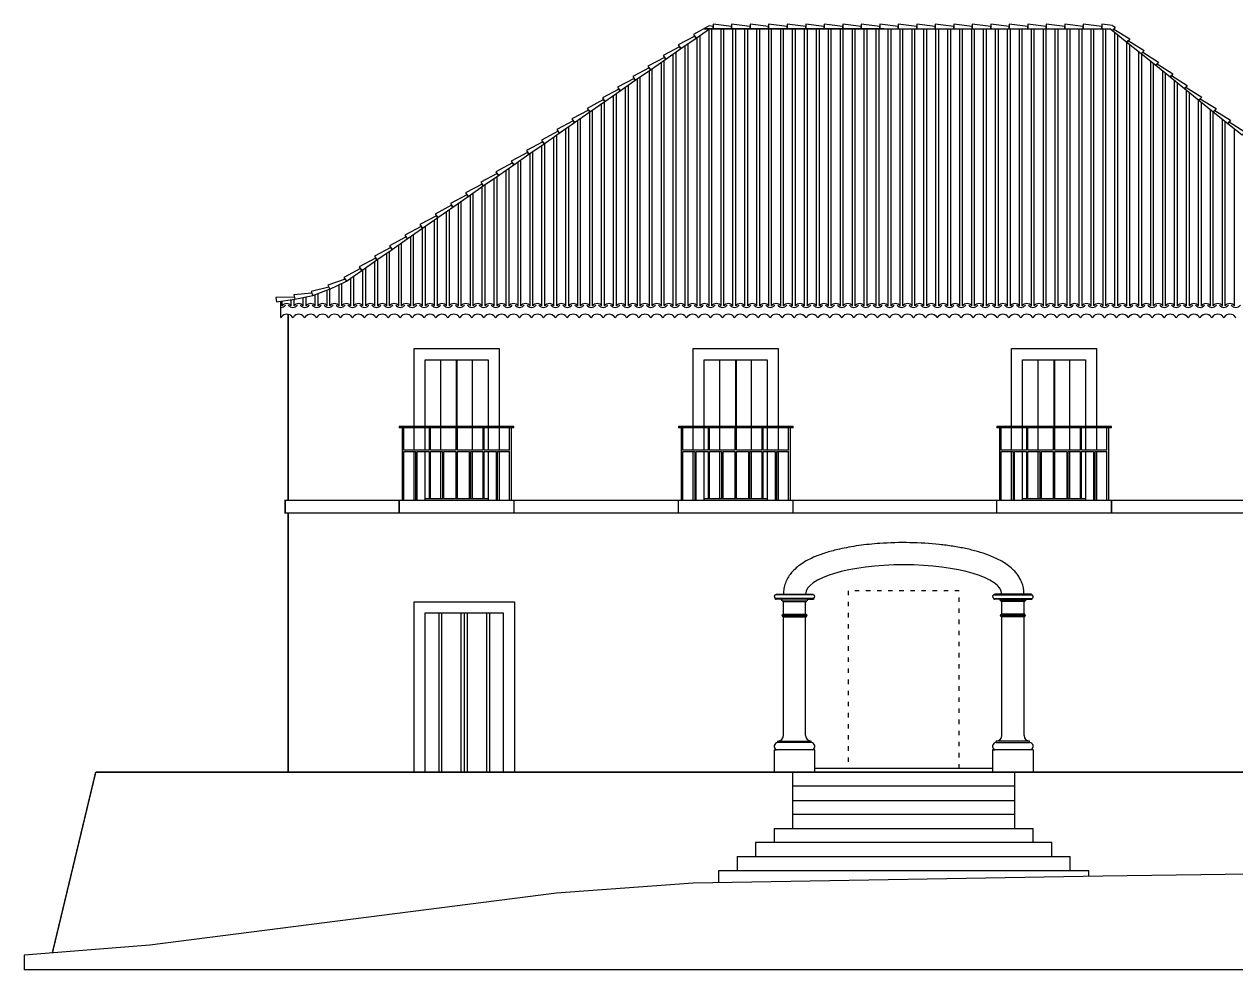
# Model space of a CAD drawing. Extents: x 18300 to 45581, y 436 to 7791.
# Drawn here: x 37661 to 39298, y 5975 to 7252 of the extents above; entities that cross this region are included whole.
import ezdxf

# ---------------------------------------------------------------- set-up
doc = ezdxf.new("R2010")
doc.units = 0
doc.linetypes.add('ACAD_ISO03W100', pattern=[30, 12, -18])
doc.layers.add('PAREDE', color=7, linetype='CONTINUOUS')
doc.layers.add('PAREDE_FINA', color=7, linetype='CONTINUOUS')

msp = doc.modelspace()

# ---------------------------------------------------------------- linework, layer by layer
at = {"layer": 'PAREDE', "const_width": 2}
for points in [[(38017.98, 6860.25), (38017.98, 6608.5)], [(38167.98, 6591.5), (38167.98, 6608.5)], [(38322.98, 6608.5), (38322.98, 6591.5)], [(38544.98, 6591.5), (38544.98, 6608.5)], [(38699.98, 6608.5), (38699.98, 6591.5)], [(38974.98, 6591.5), (38974.98, 6608.5)], [(39129.98, 6608.5), (39129.98, 6591.5)], [(38017.98, 6591.5), (38017.98, 6241.5), (38097.98, 6241.5)], [(37699.36, 5997.27), (37757.98, 6241.5)], [(37757.98, 6241.5), (38017.98, 6241.5)], [(38097.98, 6241.5), (39731.98, 6241.5), (39763.52, 6110.09)]]:
    msp.add_lwpolyline(points, dxfattribs=at)
msp.add_lwpolyline([(39615.98, 6608.5), (38013.98, 6608.5), (38013.98, 6591.5), (39615.98, 6591.5)], close=True, dxfattribs=at)
at = {"layer": 'PAREDE_FINA'}
for points in [[(38591.98, 7251.5), (38591.98, 7245.5), (38616.98, 7245.5), (38616.98, 7248.5), (38591.98, 7251.5)], [(38616.98, 7251.5), (38616.98, 7245.5), (38641.98, 7245.5), (38641.98, 7248.5), (38616.98, 7251.5)], [(38641.98, 7251.5), (38641.98, 7245.5), (38666.98, 7245.5), (38666.98, 7248.5), (38641.98, 7251.5)], [(38666.98, 7251.5), (38666.98, 7245.5), (38691.98, 7245.5), (38691.98, 7248.5), (38666.98, 7251.5)], [(38691.98, 7251.5), (38691.98, 7245.5), (38716.98, 7245.5), (38716.98, 7248.5), (38691.98, 7251.5)], [(38716.98, 7251.5), (38716.98, 7245.5), (38741.98, 7245.5), (38741.98, 7248.5), (38716.98, 7251.5)], [(38741.98, 7251.5), (38741.98, 7245.5), (38766.98, 7245.5), (38766.98, 7248.5), (38741.98, 7251.5)], [(38766.98, 7251.5), (38766.98, 7245.5), (38791.98, 7245.5), (38791.98, 7248.5), (38766.98, 7251.5)], [(38791.98, 7251.5), (38791.98, 7245.5), (38816.98, 7245.5), (38816.98, 7248.5), (38791.98, 7251.5)], [(38816.98, 7251.5), (38816.98, 7245.5), (38841.98, 7245.5), (38841.98, 7248.5), (38816.98, 7251.5)], [(38841.98, 7251.5), (38841.98, 7245.5), (38866.98, 7245.5), (38866.98, 7248.5), (38841.98, 7251.5)], [(38866.98, 7251.5), (38866.98, 7245.5), (38891.98, 7245.5), (38891.98, 7248.5), (38866.98, 7251.5)], [(38891.98, 7251.5), (38891.98, 7245.5), (38916.98, 7245.5), (38916.98, 7248.5), (38891.98, 7251.5)], [(38916.98, 7251.5), (38916.98, 7245.5), (38941.98, 7245.5), (38941.98, 7248.5), (38916.98, 7251.5)], [(38941.98, 7251.5), (38941.98, 7245.5), (38966.98, 7245.5), (38966.98, 7248.5), (38941.98, 7251.5)], [(38966.98, 7251.5), (38966.98, 7245.5), (38991.98, 7245.5), (38991.98, 7248.5), (38966.98, 7251.5)], [(38991.98, 7251.5), (38991.98, 7245.5), (39016.98, 7245.5), (39016.98, 7248.5), (38991.98, 7251.5)], [(39016.98, 7251.5), (39016.98, 7245.5), (39041.98, 7245.5), (39041.98, 7248.5), (39016.98, 7251.5)], [(39041.98, 7251.5), (39041.98, 7245.5), (39066.98, 7245.5), (39066.98, 7248.5), (39041.98, 7251.5)], [(39066.98, 7251.5), (39066.98, 7245.5), (39091.98, 7245.5), (39091.98, 7248.5), (39066.98, 7251.5)], [(39091.98, 7251.5), (39091.98, 7245.5), (39116.98, 7245.5), (39116.98, 7248.5), (39091.98, 7251.5)], [(39116.98, 7251.5), (39116.98, 7245.5), (39127.97, 7245.5)], [(39131.38, 7249.78), (39116.98, 7251.5)], [(39131.38, 7249.78), (39135.17, 7247.4), (39131.41, 7242.73), (39127.97, 7245.5)], [(38586.81, 7249.13), (38565.5, 7237.81), (38568.93, 7232.89), (38587.08, 7245.5)], [(38570.41, 6871.15), (38570.41, 7233.92)], [(38574.26, 6871.15), (38574.26, 7236.59)], [(38579.99, 7245.5), (38591.98, 7245.5), (38591.98, 7248.5), (38586.81, 7249.13)], [(38822.48, 7245.5), (38579.99, 7245.5)], [(38586.53, 6871.15), (38586.53, 7245.5)], [(38590.38, 6871.15), (38590.38, 7245.5)], [(38602.66, 6871.15), (38602.66, 7245.5)], [(38606.51, 6871.15), (38606.51, 7245.5)], [(38618.78, 6871.15), (38618.78, 7245.5)], [(38622.63, 6871.15), (38622.63, 7245.5)], [(38634.91, 6871.15), (38634.91, 7245.5)], [(38638.76, 6871.15), (38638.76, 7245.5)], [(38651.03, 6871.15), (38651.03, 7245.5)], [(38654.88, 6871.15), (38654.88, 7245.5)], [(38667.16, 6871.15), (38667.16, 7245.5)], [(38671.01, 6871.15), (38671.01, 7245.5)], [(38683.28, 6871.15), (38683.28, 7245.5)], [(38687.13, 6871.15), (38687.13, 7245.5)], [(38699.41, 6871.15), (38699.41, 7245.5)], [(38703.26, 6871.15), (38703.26, 7245.5)], [(38715.53, 6871.15), (38715.53, 7245.5)], [(38719.38, 6871.15), (38719.38, 7245.5)], [(38731.65, 6871.15), (38731.65, 7245.5)], [(38735.51, 6871.15), (38735.51, 7245.5)], [(38747.78, 6871.15), (38747.78, 7245.5)], [(38751.63, 6871.15), (38751.63, 7245.5)], [(38763.9, 6871.15), (38763.9, 7245.5)], [(38767.75, 6871.15), (38767.75, 7245.5)], [(38780.03, 6871.15), (38780.03, 7245.5)], [(38783.88, 6871.15), (38783.88, 7245.5)], [(38796.15, 6871.15), (38796.15, 7245.5)], [(38800, 6871.15), (38800, 7245.5)], [(38812.28, 6871.15), (38812.28, 7245.5)], [(38816.13, 6871.15), (38816.13, 7245.5)], [(38822.48, 7245.5), (39127.97, 7245.5)], [(38828.4, 6871.15), (38828.4, 7245.5)], [(38832.25, 6871.15), (38832.25, 7245.5)], [(38844.53, 6871.15), (38844.53, 7245.5)], [(38848.38, 6871.15), (38848.38, 7245.5)], [(38860.65, 6871.15), (38860.65, 7245.5)], [(38864.5, 6871.15), (38864.5, 7245.5)], [(38876.78, 6871.15), (38876.78, 7245.5)], [(38880.63, 6871.15), (38880.63, 7245.5)], [(38892.9, 6871.15), (38892.9, 7245.5)], [(38896.75, 6871.15), (38896.75, 7245.5)], [(38909.02, 6871.15), (38909.02, 7245.5)], [(38912.87, 6871.15), (38912.87, 7245.5)], [(38925.15, 6871.15), (38925.15, 7245.5)], [(38929, 6871.15), (38929, 7245.5)], [(38941.27, 6871.15), (38941.27, 7245.5)], [(38945.12, 6871.15), (38945.12, 7245.5)], [(38957.4, 6871.15), (38957.4, 7245.5)], [(38961.25, 6871.15), (38961.25, 7245.5)], [(38973.52, 6871.15), (38973.52, 7245.5)], [(38977.37, 6871.15), (38977.37, 7245.5)], [(38989.65, 6871.15), (38989.65, 7245.5)], [(38993.5, 6871.15), (38993.5, 7245.5)], [(39005.77, 6871.15), (39005.77, 7245.5)], [(39009.62, 6871.15), (39009.62, 7245.5)], [(39021.9, 6871.15), (39021.9, 7245.5)], [(39025.75, 6871.15), (39025.75, 7245.5)], [(39038.02, 6871.15), (39038.02, 7245.5)], [(39041.87, 6871.15), (39041.87, 7245.5)], [(39054.14, 6871.15), (39054.14, 7245.5)], [(39058, 6871.15), (39058, 7245.5)], [(39070.27, 6871.15), (39070.27, 7245.5)], [(39074.12, 6871.15), (39074.12, 7245.5)], [(39086.39, 6871.15), (39086.39, 7245.5)], [(39090.24, 6871.15), (39090.24, 7245.5)], [(39102.52, 6871.15), (39102.52, 7245.5)], [(39106.37, 6871.15), (39106.37, 7245.5)], [(39118.64, 6871.15), (39118.64, 7245.5)], [(39122.49, 6871.15), (39122.49, 7245.5)], [(39134.77, 6871.15), (39134.77, 7240.02)], [(39138.62, 6871.15), (39138.62, 7236.92)], [(38554.28, 6871.15), (38554.28, 7222.71)], [(38558.14, 6871.15), (38558.14, 7225.39)], [(39150.89, 6871.15), (39150.89, 7227.07)], [(39154.74, 6871.15), (39154.74, 7223.91)], [(38525.89, 6871.15), (38525.89, 7202.97)], [(38538.16, 6871.15), (38538.16, 7211.5)], [(38542.01, 6871.15), (38542.01, 7214.18)], [(39167.02, 6871.15), (39167.02, 7214.02)], [(39170.87, 6871.15), (39170.87, 7210.91)], [(39183.14, 6871.15), (39183.14, 7201.01)], [(38505.91, 6871.15), (38505.91, 7189.09)], [(38509.76, 6871.15), (38509.76, 7191.76)], [(38522.04, 6871.15), (38522.04, 7200.29)], [(39186.99, 6871.15), (39186.99, 7197.91)], [(39199.27, 6871.15), (39199.27, 7188.01)], [(39203.12, 6871.15), (39203.12, 7184.9)], [(38477.51, 6871.15), (38477.51, 7169.35)], [(38489.79, 6871.15), (38489.79, 7177.88)], [(38493.64, 6871.15), (38493.64, 7180.56)], [(39215.39, 6871.15), (39215.39, 7175.01)], [(39219.24, 6871.15), (39219.24, 7171.9)], [(38457.54, 6871.15), (38457.54, 7155.47)], [(38461.39, 6871.15), (38461.39, 7158.14)], [(38473.66, 6871.15), (38473.66, 7166.67)], [(39231.51, 6871.15), (39231.51, 7162)], [(39235.37, 6871.15), (39235.37, 7158.9)], [(38429.14, 6871.15), (38429.14, 7135.73)], [(38441.41, 6871.15), (38441.41, 7144.26)], [(38445.26, 6871.15), (38445.26, 7146.94)], [(39247.64, 6871.15), (39247.64, 7149)], [(39251.49, 6871.15), (39251.49, 7145.89)], [(39263.76, 6871.15), (39263.76, 7136)], [(38409.16, 6871.15), (38409.16, 7121.85)], [(38413.01, 6871.15), (38413.01, 7124.52)], [(38425.29, 6871.15), (38425.29, 7133.05)], [(39267.61, 6871.15), (39267.61, 7132.89)], [(39279.89, 6871.15), (39279.89, 7122.99)], [(39283.74, 6871.15), (39283.74, 7119.89)], [(38393.04, 6871.15), (38393.04, 7110.64)], [(38396.89, 6871.15), (38396.89, 7113.32)], [(39296.01, 6871.15), (39296.01, 7109.99)], [(38360.79, 6871.15), (38360.79, 7088.23)], [(38364.64, 6871.15), (38364.64, 7090.9)], [(38376.92, 6871.15), (38376.92, 7099.43)], [(38380.77, 6871.15), (38380.77, 7102.11)], [(38344.67, 6871.15), (38344.67, 7077.02)], [(38348.52, 6871.15), (38348.52, 7079.7)], [(38312.42, 6871.15), (38312.42, 7054.61)], [(38316.27, 6871.15), (38316.27, 7057.28)], [(38328.54, 6871.15), (38328.54, 7065.81)], [(38332.39, 6871.15), (38332.39, 7068.49)], [(38296.29, 6871.15), (38296.29, 7043.4)], [(38300.14, 6871.15), (38300.14, 7046.07)], [(38264.04, 6871.15), (38264.04, 7020.98)], [(38267.89, 6871.15), (38267.89, 7023.66)], [(38280.17, 6871.15), (38280.17, 7032.19)], [(38284.02, 6871.15), (38284.02, 7034.87)], [(38247.92, 6871.15), (38247.92, 7009.78)], [(38251.77, 6871.15), (38251.77, 7012.45)], [(38219.52, 6871.15), (38219.52, 6990.94)], [(38231.79, 6871.15), (38231.79, 6998.57)], [(38235.65, 6871.15), (38235.65, 7001.25)], [(38199.55, 6871.15), (38199.55, 6976.16)], [(38203.4, 6871.15), (38203.4, 6978.83)], [(38215.67, 6871.15), (38215.67, 6987.36)], [(38171.15, 6871.15), (38171.15, 6956.42)], [(38183.42, 6871.15), (38183.42, 6964.95)], [(38187.27, 6871.15), (38187.27, 6967.63)], [(38151.17, 6871.15), (38151.17, 6942.54)], [(38155.02, 6871.15), (38155.02, 6945.21)], [(38167.3, 6871.15), (38167.3, 6953.74)], [(38122.77, 6871.15), (38122.77, 6922.8)], [(38135.05, 6871.15), (38135.05, 6931.33)], [(38138.9, 6871.15), (38138.9, 6934.01)], [(38094.99, 6907.28), (38071.7, 6899.3), (38074.31, 6893.89), (38096.82, 6904.76)], [(38102.8, 6871.15), (38102.8, 6908.92)], [(38106.65, 6871.15), (38106.65, 6911.59)], [(38118.92, 6871.15), (38118.92, 6920.12)], [(38072.97, 6896.67), (38049.11, 6890.66), (38051.26, 6885.06), (38074.6, 6894.01), (38074.59, 6894.03)], [(38070.55, 6871.15), (38070.55, 6892.46)], [(38074.4, 6871.15), (38074.4, 6893.94)], [(38086.67, 6871.15), (38086.67, 6899.86)], [(38090.52, 6871.15), (38090.52, 6901.72)], [(38026.4, 6883.03), (38001.48, 6882.56), (38002.3, 6876.62), (38027.06, 6880.06)], [(38007.98, 6855.5), (38007.98, 6877.41)], [(38009.9, 6871.15), (38009.9, 6877.68)], [(38022.18, 6871.15), (38022.18, 6879.38)], [(38049.99, 6888.36), (38025.75, 6885.91), (38027.06, 6880.06), (38051.11, 6885.43)], [(38026.03, 6871.15), (38026.03, 6879.91)], [(38038.3, 6871.15), (38038.3, 6882.57)], [(38042.15, 6871.15), (38042.15, 6883.43)], [(38054.42, 6871.15), (38054.42, 6886.27)], [(38058.28, 6871.15), (38058.28, 6887.75)], [(38187.98, 6708.5), (38187.98, 6813.5), (38302.98, 6813.5), (38302.98, 6708.5)], [(38564.98, 6708.5), (38564.98, 6813.5), (38679.98, 6813.5), (38679.98, 6708.5)], [(38994.98, 6708.5), (38994.98, 6813.5), (39109.98, 6813.5), (39109.98, 6708.5)], [(38202.98, 6708.5), (38202.98, 6798.5), (38287.98, 6798.5), (38287.98, 6708.5)], [(38223.98, 6708.5), (38223.98, 6798.5)], [(38244.98, 6798.5), (38244.98, 6708.5)], [(38245.98, 6798.5), (38245.98, 6708.5)], [(38266.98, 6708.5), (38266.98, 6798.5)], [(38579.98, 6708.5), (38579.98, 6798.5), (38664.98, 6798.5), (38664.98, 6708.5)], [(38600.98, 6708.5), (38600.98, 6798.5)], [(38621.98, 6798.5), (38621.98, 6708.5)], [(38622.98, 6798.5), (38622.98, 6708.5)], [(38643.98, 6708.5), (38643.98, 6798.5)], [(39009.98, 6708.5), (39009.98, 6798.5), (39094.98, 6798.5), (39094.98, 6708.5)], [(39030.98, 6708.5), (39030.98, 6798.5)], [(39051.98, 6798.5), (39051.98, 6708.5)], [(39052.98, 6798.5), (39052.98, 6708.5)], [(39073.98, 6708.5), (39073.98, 6798.5)], [(38322.98, 6706.5), (38322.98, 6708.5), (38167.98, 6708.5), (38167.98, 6706.5)], [(38322.98, 6706.5), (38167.98, 6706.5)], [(38171.98, 6706.5), (38171.98, 6608.5)], [(38173.98, 6676.5), (38173.98, 6706.5)], [(38187.98, 6676.5), (38187.98, 6706.5)], [(38202.98, 6676.5), (38202.98, 6706.5)], [(38208.23, 6706.5), (38208.23, 6676.5)], [(38210.23, 6676.5), (38210.23, 6706.5)], [(38223.98, 6676.5), (38223.98, 6706.5)], [(38244.48, 6706.5), (38244.48, 6676.5)], [(38246.48, 6676.5), (38246.48, 6706.5)], [(38266.98, 6676.5), (38266.98, 6706.5)], [(38280.73, 6706.5), (38280.73, 6676.5)], [(38282.73, 6676.5), (38282.73, 6706.5)], [(38287.98, 6706.5), (38287.98, 6676.5)], [(38302.98, 6706.5), (38302.98, 6676.5)], [(38316.98, 6676.5), (38316.98, 6706.5)], [(38318.98, 6706.5), (38318.98, 6608.5)], [(38699.98, 6706.5), (38699.98, 6708.5), (38544.98, 6708.5), (38544.98, 6706.5)], [(38699.98, 6706.5), (38544.98, 6706.5)], [(38548.98, 6706.5), (38548.98, 6608.5)], [(38550.98, 6676.5), (38550.98, 6706.5)], [(38564.98, 6676.5), (38564.98, 6706.5)], [(38579.98, 6676.5), (38579.98, 6706.5)], [(38585.23, 6706.5), (38585.23, 6676.5)], [(38587.23, 6676.5), (38587.23, 6706.5)], [(38600.98, 6676.5), (38600.98, 6706.5)], [(38621.48, 6706.5), (38621.48, 6676.5)], [(38623.48, 6676.5), (38623.48, 6706.5)], [(38643.98, 6676.5), (38643.98, 6706.5)], [(38657.73, 6706.5), (38657.73, 6676.5)], [(38659.73, 6676.5), (38659.73, 6706.5)], [(38664.98, 6706.5), (38664.98, 6676.5)], [(38679.98, 6706.5), (38679.98, 6676.5)], [(38693.98, 6676.5), (38693.98, 6706.5)], [(38695.98, 6706.5), (38695.98, 6608.5)], [(39129.98, 6706.5), (39129.98, 6708.5), (38974.98, 6708.5), (38974.98, 6706.5)], [(39129.98, 6706.5), (38974.98, 6706.5)], [(38978.98, 6706.5), (38978.98, 6608.5)], [(38980.98, 6676.5), (38980.98, 6706.5)], [(38994.98, 6676.5), (38994.98, 6706.5)], [(39009.98, 6676.5), (39009.98, 6706.5)], [(39015.23, 6706.5), (39015.23, 6676.5)], [(39017.23, 6676.5), (39017.23, 6706.5)], [(39030.98, 6676.5), (39030.98, 6706.5)], [(39051.48, 6706.5), (39051.48, 6676.5)], [(39053.48, 6676.5), (39053.48, 6706.5)], [(39073.98, 6676.5), (39073.98, 6706.5)], [(39087.73, 6706.5), (39087.73, 6676.5)], [(39089.73, 6676.5), (39089.73, 6706.5)], [(39094.98, 6706.5), (39094.98, 6676.5)], [(39109.98, 6706.5), (39109.98, 6676.5)], [(39123.98, 6676.5), (39123.98, 6706.5)], [(39125.98, 6706.5), (39125.98, 6608.5)], [(38208.23, 6676.5), (38173.98, 6676.5)], [(38173.98, 6608.5), (38173.98, 6674.5)], [(38173.98, 6674.5), (38190.1, 6674.5)], [(38187.98, 6608.5), (38187.98, 6674.5)], [(38190.1, 6674.5), (38190.1, 6608.5)], [(38192.1, 6608.5), (38192.1, 6674.5)], [(38192.1, 6674.5), (38208.23, 6674.5)], [(38202.98, 6608.5), (38202.98, 6674.5)], [(38208.23, 6674.5), (38208.23, 6610.5)], [(38244.48, 6676.5), (38210.23, 6676.5)], [(38210.23, 6610.5), (38210.23, 6674.5)], [(38210.23, 6674.5), (38226.35, 6674.5)], [(38223.98, 6610.5), (38223.98, 6674.5)], [(38226.35, 6674.5), (38226.35, 6610.5)], [(38228.35, 6610.5), (38228.35, 6674.5)], [(38228.35, 6674.5), (38244.48, 6674.5)], [(38244.48, 6674.5), (38244.48, 6610.5)], [(38280.73, 6676.5), (38246.48, 6676.5)], [(38246.48, 6610.5), (38246.48, 6674.5)], [(38246.48, 6674.5), (38262.6, 6674.5)], [(38262.6, 6674.5), (38262.6, 6610.5)], [(38264.6, 6610.5), (38264.6, 6674.5)], [(38264.6, 6674.5), (38280.73, 6674.5)], [(38266.98, 6610.5), (38266.98, 6674.5)], [(38280.73, 6674.5), (38280.73, 6610.5)], [(38316.98, 6676.5), (38282.73, 6676.5)], [(38282.73, 6610.5), (38282.73, 6674.5)], [(38282.73, 6674.5), (38298.85, 6674.5)], [(38287.98, 6674.5), (38287.98, 6608.5)], [(38298.85, 6674.5), (38298.85, 6608.5)], [(38300.85, 6608.5), (38300.85, 6674.5)], [(38300.85, 6674.5), (38316.98, 6674.5)], [(38302.98, 6674.5), (38302.98, 6608.5)], [(38316.98, 6608.5), (38316.98, 6674.5)], [(38585.23, 6676.5), (38550.98, 6676.5)], [(38550.98, 6608.5), (38550.98, 6674.5)], [(38550.98, 6674.5), (38567.1, 6674.5)], [(38564.98, 6608.5), (38564.98, 6674.5)], [(38567.1, 6674.5), (38567.1, 6608.5)], [(38569.1, 6608.5), (38569.1, 6674.5)], [(38569.1, 6674.5), (38585.23, 6674.5)], [(38579.98, 6608.5), (38579.98, 6674.5)], [(38585.23, 6674.5), (38585.23, 6610.5)], [(38621.48, 6676.5), (38587.23, 6676.5)], [(38587.23, 6674.5), (38603.35, 6674.5)], [(38587.23, 6610.5), (38587.23, 6674.5)], [(38600.98, 6610.5), (38600.98, 6674.5)], [(38603.35, 6674.5), (38603.35, 6610.5)], [(38605.35, 6610.5), (38605.35, 6674.5)], [(38605.35, 6674.5), (38621.48, 6674.5)], [(38621.48, 6674.5), (38621.48, 6610.5)], [(38657.73, 6676.5), (38623.48, 6676.5)], [(38623.48, 6674.5), (38639.6, 6674.5)], [(38623.48, 6610.5), (38623.48, 6674.5)], [(38639.6, 6674.5), (38639.6, 6610.5)], [(38641.6, 6610.5), (38641.6, 6674.5)], [(38641.6, 6674.5), (38657.73, 6674.5)], [(38643.98, 6610.5), (38643.98, 6674.5)], [(38657.73, 6674.5), (38657.73, 6610.5)], [(38693.98, 6676.5), (38659.73, 6676.5)], [(38659.73, 6674.5), (38675.85, 6674.5)], [(38659.73, 6610.5), (38659.73, 6674.5)], [(38664.98, 6674.5), (38664.98, 6608.5)], [(38675.85, 6674.5), (38675.85, 6608.5)], [(38677.85, 6608.5), (38677.85, 6674.5)], [(38677.85, 6674.5), (38693.98, 6674.5)], [(38679.98, 6674.5), (38679.98, 6608.5)], [(38693.98, 6608.5), (38693.98, 6674.5)], [(39015.23, 6676.5), (38980.98, 6676.5)], [(38980.98, 6608.5), (38980.98, 6674.5)], [(38980.98, 6674.5), (38997.1, 6674.5)], [(38994.98, 6608.5), (38994.98, 6674.5)], [(38997.1, 6674.5), (38997.1, 6608.5)], [(38999.1, 6608.5), (38999.1, 6674.5)], [(38999.1, 6674.5), (39015.23, 6674.5)], [(39009.98, 6608.5), (39009.98, 6674.5)], [(39015.23, 6674.5), (39015.23, 6610.5)], [(39051.48, 6676.5), (39017.23, 6676.5)], [(39017.23, 6610.5), (39017.23, 6674.5)], [(39017.23, 6674.5), (39033.35, 6674.5)], [(39030.98, 6610.5), (39030.98, 6674.5)], [(39033.35, 6674.5), (39033.35, 6610.5)], [(39035.35, 6610.5), (39035.35, 6674.5)], [(39035.35, 6674.5), (39051.48, 6674.5)], [(39051.48, 6674.5), (39051.48, 6610.5)], [(39087.73, 6676.5), (39053.48, 6676.5)], [(39053.48, 6674.5), (39069.6, 6674.5)], [(39053.48, 6610.5), (39053.48, 6674.5)], [(39069.6, 6674.5), (39069.6, 6610.5)], [(39071.6, 6610.5), (39071.6, 6674.5)], [(39071.6, 6674.5), (39087.73, 6674.5)], [(39073.98, 6610.5), (39073.98, 6674.5)], [(39087.73, 6674.5), (39087.73, 6610.5)], [(39123.98, 6676.5), (39089.73, 6676.5)], [(39089.73, 6674.5), (39105.85, 6674.5)], [(39089.73, 6610.5), (39089.73, 6674.5)], [(39094.98, 6674.5), (39094.98, 6608.5)], [(39105.85, 6674.5), (39105.85, 6608.5)], [(39107.85, 6608.5), (39107.85, 6674.5)], [(39107.85, 6674.5), (39123.98, 6674.5)], [(39109.98, 6674.5), (39109.98, 6608.5)], [(39123.98, 6608.5), (39123.98, 6674.5)], [(38287.98, 6610.5), (38202.98, 6610.5)], [(38664.98, 6610.5), (38579.98, 6610.5)], [(39094.98, 6610.5), (39009.98, 6610.5)], [(38676.91, 6481), (38676.91, 6482), (38726.91, 6482)], [(38726.91, 6481), (38676.91, 6481)], [(38726.91, 6481), (38726.91, 6482)], [(39021.91, 6481), (39021.91, 6482), (38971.91, 6482)], [(38971.91, 6481), (38971.91, 6482)], [(38971.91, 6481), (39021.91, 6481)], [(38187.98, 6241.5), (38187.98, 6471.5), (38323.48, 6471.5), (38323.48, 6241.5)], [(38727.89, 6476.2), (38675.93, 6476.2)], [(38683.91, 6475), (38676.91, 6475)], [(38719.91, 6475), (38683.91, 6475)], [(38685.91, 6473), (38717.91, 6473)], [(38685.91, 6472), (38685.91, 6473)], [(38685.91, 6472), (38717.91, 6472)], [(38686.91, 6455), (38686.91, 6472)], [(38716.91, 6455), (38716.91, 6472)], [(38717.91, 6472), (38717.91, 6473)], [(38719.91, 6475), (38726.91, 6475)], [(38970.93, 6476.2), (39022.89, 6476.2)], [(38978.91, 6475), (38971.91, 6475)], [(38978.91, 6475), (39014.91, 6475)], [(39012.91, 6473), (38980.91, 6473)], [(38980.91, 6472), (38980.91, 6473)], [(39012.91, 6472), (38980.91, 6472)], [(38981.91, 6455), (38981.91, 6472)], [(39011.91, 6455), (39011.91, 6472)], [(39012.91, 6472), (39012.91, 6473)], [(39014.91, 6475), (39021.91, 6475)], [(38202.98, 6241.5), (38202.98, 6456.5), (38308.48, 6456.5), (38308.48, 6241.5)], [(38221.73, 6241.5), (38221.73, 6456.5)], [(38225.73, 6241.5), (38225.73, 6456.5)], [(38251.73, 6241.5), (38251.73, 6456.5)], [(38255.73, 6456.5), (38255.73, 6241.5)], [(38259.73, 6456.5), (38259.73, 6241.5)], [(38285.73, 6456.5), (38285.73, 6241.5)], [(38289.73, 6456.5), (38289.73, 6241.5)], [(38718.12, 6454.04), (38685.69, 6454.04)], [(38718.12, 6452.47), (38685.69, 6452.47)], [(38685.91, 6455), (38717.91, 6455)], [(38685.91, 6454.04), (38685.91, 6455)], [(38685.91, 6451.5), (38685.91, 6452.47)], [(38685.91, 6451.5), (38717.91, 6451.5)], [(38686.91, 6291), (38686.91, 6451.5)], [(38716.91, 6291), (38716.91, 6451.5)], [(38717.91, 6454.04), (38717.91, 6455)], [(38717.91, 6451.5), (38717.91, 6452.47)], [(38980.69, 6454.04), (39013.12, 6454.04)], [(38980.69, 6452.47), (39013.12, 6452.47)], [(38980.91, 6454.04), (38980.91, 6455)], [(39012.91, 6455), (38980.91, 6455)], [(38980.91, 6451.5), (38980.91, 6452.47)], [(39012.91, 6451.5), (38980.91, 6451.5)], [(38981.91, 6291), (38981.91, 6451.5)], [(39011.91, 6291), (39011.91, 6451.5)], [(39012.91, 6454.04), (39012.91, 6455)], [(39012.91, 6451.5), (39012.91, 6452.47)], [(38674.41, 6271.5), (38674.41, 6241.5)], [(38674.41, 6271.5), (38677.41, 6271.5)], [(38677.41, 6271.5), (38677.41, 6271.92)], [(38726.41, 6271.5), (38677.41, 6271.5)], [(38679.41, 6281.5), (38679.41, 6283.5)], [(38679.41, 6283.5), (38724.41, 6283.5)], [(38724.41, 6281.5), (38679.41, 6281.5)], [(38724.41, 6281.5), (38724.41, 6283.5)], [(38726.41, 6271.5), (38726.41, 6271.92)], [(38729.41, 6271.5), (38726.41, 6271.5)], [(38729.41, 6241.5), (38729.41, 6271.5)], [(39024.41, 6271.5), (38969.41, 6271.5)], [(38969.41, 6271.5), (38969.41, 6241.5)], [(38969.41, 6271.5), (38972.41, 6271.5)], [(38972.41, 6271.5), (38972.41, 6271.92)], [(39019.41, 6283.5), (38974.41, 6283.5)], [(38974.41, 6281.5), (38974.41, 6283.5)], [(38974.41, 6281.5), (39019.41, 6281.5)], [(39019.41, 6281.5), (39019.41, 6283.5)], [(39021.41, 6271.5), (39021.41, 6271.92)], [(39024.41, 6271.5), (39021.41, 6271.5)], [(39024.41, 6271.5), (39024.41, 6241.5)], [(38699.41, 6241.5), (38699.41, 6165.5)], [(38969.41, 6246.5), (38729.41, 6246.5)], [(38999.41, 6165.5), (38999.41, 6241.5)], [(38999.41, 6222.5), (38699.41, 6222.5)], [(38699.41, 6203.5), (38999.41, 6203.5)], [(38999.41, 6184.5), (38699.41, 6184.5)], [(38674.41, 6165.5), (38674.41, 6146.5)], [(38674.41, 6165.5), (39024.41, 6165.5)], [(39024.41, 6146.5), (39024.41, 6165.5)], [(38649.41, 6146.5), (38649.41, 6127.5)], [(39049.41, 6146.5), (38649.41, 6146.5)], [(39049.41, 6127.5), (39049.41, 6146.5)], [(38624.41, 6127.5), (38624.41, 6108.5)], [(38624.41, 6127.5), (39074.41, 6127.5)], [(39074.41, 6108.5), (39074.41, 6127.5)], [(39813.24, 6110.78), (39118.25, 6101.07), (38565.02, 6091.56), (38380.23, 6078.29), (37831.28, 6007.78), (37661.43, 5994.25)], [(39813.24, 6110.78), (39813.24, 5974.72), (37661.43, 5974.72)], [(38599.41, 6108.5), (38599.41, 6092.15)], [(39099.41, 6108.5), (38599.41, 6108.5)], [(39099.41, 6100.74), (39099.41, 6108.5)], [(37661.43, 5994.25), (37661.43, 5974.72)]]:
    msp.add_lwpolyline(points, dxfattribs=at)
for points in [[(38544.97, 7223.55), (38548.4, 7218.62), (38568.93, 7232.89), (38567.22, 7235.35)], [(39154.63, 7231.71), (39150.87, 7227.04), (39131.41, 7242.73), (39133.29, 7245.07)], [(38524.45, 7209.28), (38527.87, 7204.35), (38548.4, 7218.62), (38546.69, 7221.08)], [(39174.09, 7216.02), (39170.33, 7211.35), (39150.87, 7227.04), (39152.75, 7229.37)], [(38503.92, 7195.01), (38507.34, 7190.08), (38527.87, 7204.35), (38526.16, 7206.81)], [(39193.56, 7200.32), (39189.79, 7195.65), (39170.33, 7211.35), (39172.21, 7213.68)], [(38483.39, 7180.74), (38486.81, 7175.81), (38507.34, 7190.08), (38505.63, 7192.55)], [(39213.02, 7184.63), (39209.25, 7179.96), (39189.79, 7195.65), (39191.67, 7197.99)], [(38462.86, 7166.47), (38466.28, 7161.55), (38486.81, 7175.81), (38485.1, 7178.28)], [(39232.48, 7168.93), (39228.71, 7164.26), (39209.25, 7179.96), (39211.13, 7182.29)], [(38442.33, 7152.21), (38445.76, 7147.28), (38466.28, 7161.55), (38464.57, 7164.01)], [(39251.94, 7153.24), (39248.17, 7148.57), (39228.71, 7164.26), (39230.59, 7166.6)], [(38401.27, 7123.67), (38404.7, 7118.74), (38425.23, 7133.01), (38423.52, 7135.47)], [(38421.8, 7137.94), (38425.23, 7133.01), (38445.76, 7147.28), (38444.04, 7149.74)], [(39271.4, 7137.55), (39267.63, 7132.88), (39248.17, 7148.57), (39250.05, 7150.91)], [(39290.86, 7121.85), (39287.09, 7117.18), (39267.63, 7132.88), (39269.51, 7135.21)], [(38380.75, 7109.4), (38384.17, 7104.48), (38404.7, 7118.74), (38402.99, 7121.21)], [(39310.32, 7106.16), (39306.55, 7101.49), (39287.09, 7117.18), (39288.97, 7119.52)], [(38360.22, 7095.13), (38363.64, 7090.21), (38384.17, 7104.48), (38382.46, 7106.94)], [(38339.69, 7080.87), (38343.11, 7075.94), (38363.64, 7090.21), (38361.93, 7092.67)], [(38319.16, 7066.6), (38322.58, 7061.67), (38343.11, 7075.94), (38341.4, 7078.4)], [(38298.63, 7052.33), (38302.06, 7047.4), (38322.58, 7061.67), (38320.87, 7064.14)], [(38278.1, 7038.06), (38281.53, 7033.14), (38302.06, 7047.4), (38300.34, 7049.87)], [(38237.04, 7009.53), (38240.47, 7004.6), (38261, 7018.87), (38259.29, 7021.33)], [(38257.57, 7023.79), (38261, 7018.87), (38281.53, 7033.14), (38279.81, 7035.6)], [(38216.52, 6995.26), (38219.94, 6990.33), (38240.47, 7004.6), (38238.76, 7007.06)], [(38195.99, 6980.99), (38199.41, 6976.06), (38219.94, 6990.33), (38218.23, 6992.8)], [(38175.46, 6966.72), (38178.88, 6961.8), (38199.41, 6976.06), (38197.7, 6978.53)], [(38154.93, 6952.46), (38158.35, 6947.53), (38178.88, 6961.8), (38177.17, 6964.26)], [(38134.4, 6938.19), (38137.83, 6933.26), (38158.35, 6947.53), (38156.64, 6949.99)], [(38113.87, 6923.92), (38117.3, 6918.99), (38137.83, 6933.26), (38136.11, 6935.72)], [(38093.34, 6909.65), (38096.77, 6904.73), (38117.3, 6918.99), (38115.58, 6921.46)]]:
    msp.add_lwpolyline(points, close=True, dxfattribs=at)
for points in [[(38007.98, 6855.5, 0.284915), (38009.32, 6856.34, -0.6201737), (38022.76, 6856.34, 0.284915), (38024.1, 6855.5)], [(38024.1, 6855.5, 0.284915), (38025.44, 6856.34, -0.6201737), (38038.88, 6856.34, 0.284915), (38040.23, 6855.5)], [(38040.23, 6855.5, 0.284915), (38041.57, 6856.34, -0.6201737), (38055.01, 6856.34, 0.284915), (38056.35, 6855.5)], [(38056.35, 6855.5, 0.284915), (38057.69, 6856.34, -0.6201737), (38071.13, 6856.34, 0.284915), (38072.47, 6855.5)], [(38072.47, 6855.5, 0.284915), (38073.82, 6856.34, -0.6201737), (38087.26, 6856.34, 0.284915), (38088.6, 6855.5)], [(38088.6, 6855.5, 0.284915), (38089.94, 6856.34, -0.6201737), (38103.38, 6856.34, 0.284915), (38104.72, 6855.5)], [(38104.72, 6855.5, 0.284915), (38106.07, 6856.34, -0.6201737), (38119.5, 6856.34, 0.284915), (38120.85, 6855.5)], [(38120.85, 6855.5, 0.284915), (38122.19, 6856.34, -0.6201737), (38135.63, 6856.34, 0.284915), (38136.97, 6855.5)], [(38136.97, 6855.5, 0.284915), (38138.32, 6856.34, -0.6201737), (38151.75, 6856.34, 0.284915), (38153.1, 6855.5)], [(38153.1, 6855.5, 0.284915), (38154.44, 6856.34, -0.6201737), (38167.88, 6856.34, 0.284915), (38169.22, 6855.5)], [(38169.22, 6855.5, 0.284915), (38170.57, 6856.34, -0.6201737), (38184, 6856.34, 0.284915), (38185.35, 6855.5)], [(38185.35, 6855.5, 0.284915), (38186.69, 6856.34, -0.6201737), (38200.13, 6856.34, 0.284915), (38201.47, 6855.5)], [(38201.47, 6855.5, 0.284915), (38202.81, 6856.34, -0.6201737), (38216.25, 6856.34, 0.284915), (38217.6, 6855.5)], [(38217.6, 6855.5, 0.284915), (38218.94, 6856.34, -0.6201737), (38232.38, 6856.34, 0.284915), (38233.72, 6855.5)], [(38233.72, 6855.5, 0.284915), (38235.06, 6856.34, -0.6201737), (38248.5, 6856.34, 0.284915), (38249.84, 6855.5)], [(38249.84, 6855.5, 0.284915), (38251.19, 6856.34, -0.6201737), (38264.63, 6856.34, 0.284915), (38265.97, 6855.5)], [(38265.97, 6855.5, 0.284915), (38267.31, 6856.34, -0.6201737), (38280.75, 6856.34, 0.284915), (38282.09, 6855.5)], [(38282.09, 6855.5, 0.284915), (38283.44, 6856.34, -0.6201737), (38296.87, 6856.34, 0.284915), (38298.22, 6855.5)], [(38298.22, 6855.5, 0.284915), (38299.56, 6856.34, -0.6201737), (38313, 6856.34, 0.284915), (38314.34, 6855.5)], [(38314.34, 6855.5, 0.284915), (38315.69, 6856.34, -0.6201737), (38329.12, 6856.34, 0.284915), (38330.47, 6855.5)], [(38330.47, 6855.5, 0.284915), (38331.81, 6856.34, -0.6201737), (38345.25, 6856.34, 0.284915), (38346.59, 6855.5)], [(38346.59, 6855.5, 0.284915), (38347.94, 6856.34, -0.6201737), (38361.37, 6856.34, 0.284915), (38362.72, 6855.5)], [(38362.72, 6855.5, 0.284915), (38364.06, 6856.34, -0.6201737), (38377.5, 6856.34, 0.284915), (38378.84, 6855.5)], [(38378.84, 6855.5, 0.284915), (38380.18, 6856.34, -0.6201737), (38393.62, 6856.34, 0.284915), (38394.96, 6855.5)], [(38394.96, 6855.5, 0.284915), (38396.31, 6856.34, -0.6201737), (38409.75, 6856.34, 0.284915), (38411.09, 6855.5)], [(38411.09, 6855.5, 0.284915), (38412.43, 6856.34, -0.6201737), (38425.87, 6856.34, 0.284915), (38427.21, 6855.5)], [(38427.21, 6855.5, 0.284915), (38428.56, 6856.34, -0.6201737), (38441.99, 6856.34, 0.284915), (38443.34, 6855.5)], [(38443.34, 6855.5, 0.284915), (38444.68, 6856.34, -0.6201737), (38458.12, 6856.34, 0.284915), (38459.46, 6855.5)], [(38459.46, 6855.5, 0.284915), (38460.81, 6856.34, -0.6201737), (38474.24, 6856.34, 0.284915), (38475.59, 6855.5)], [(38475.59, 6855.5, 0.284915), (38476.93, 6856.34, -0.6201737), (38490.37, 6856.34, 0.284915), (38491.71, 6855.5)], [(38491.71, 6855.5, 0.284915), (38493.06, 6856.34, -0.6201737), (38506.49, 6856.34, 0.284915), (38507.84, 6855.5)], [(38507.84, 6855.5, 0.284915), (38509.18, 6856.34, -0.6201737), (38522.62, 6856.34, 0.284915), (38523.96, 6855.5)], [(38523.96, 6855.5, 0.284915), (38525.3, 6856.34, -0.6201737), (38538.74, 6856.34, 0.284915), (38540.09, 6855.5)], [(38540.09, 6855.5, 0.284915), (38541.43, 6856.34, -0.6201737), (38554.87, 6856.34, 0.284915), (38556.21, 6855.5)], [(38556.21, 6855.5, 0.284915), (38557.55, 6856.34, -0.6201737), (38570.99, 6856.34, 0.284915), (38572.33, 6855.5)], [(38572.33, 6855.5, 0.284915), (38573.68, 6856.34, -0.6201737), (38587.12, 6856.34, 0.284915), (38588.46, 6855.5)], [(38588.46, 6855.5, 0.284915), (38589.8, 6856.34, -0.6201737), (38603.24, 6856.34, 0.284915), (38604.58, 6855.5)], [(38604.58, 6855.5, 0.284915), (38605.93, 6856.34, -0.6201737), (38619.36, 6856.34, 0.284915), (38620.71, 6855.5)], [(38620.71, 6855.5, 0.284915), (38622.05, 6856.34, -0.6201737), (38635.49, 6856.34, 0.284915), (38636.83, 6855.5)], [(38636.83, 6855.5, 0.284915), (38638.18, 6856.34, -0.6201737), (38651.61, 6856.34, 0.284915), (38652.96, 6855.5)], [(38652.96, 6855.5, 0.284915), (38654.3, 6856.34, -0.6201737), (38667.74, 6856.34, 0.284915), (38669.08, 6855.5)], [(38669.08, 6855.5, 0.284915), (38670.43, 6856.34, -0.6201737), (38683.86, 6856.34, 0.284915), (38685.21, 6855.5)], [(38685.21, 6855.5, 0.284915), (38686.55, 6856.34, -0.6201737), (38699.99, 6856.34, 0.284915), (38701.33, 6855.5)], [(38701.33, 6855.5, 0.284915), (38702.67, 6856.34, -0.6201737), (38716.11, 6856.34, 0.284915), (38717.46, 6855.5)], [(38717.46, 6855.5, 0.284915), (38718.8, 6856.34, -0.6201737), (38732.24, 6856.34, 0.284915), (38733.58, 6855.5)], [(38733.58, 6855.5, 0.284915), (38734.92, 6856.34, -0.6201737), (38748.36, 6856.34, 0.284915), (38749.7, 6855.5)], [(38749.7, 6855.5, 0.284915), (38751.05, 6856.34, -0.6201737), (38764.49, 6856.34, 0.284915), (38765.83, 6855.5)], [(38765.83, 6855.5, 0.284915), (38767.17, 6856.34, -0.6201737), (38780.61, 6856.34, 0.284915), (38781.95, 6855.5)], [(38781.95, 6855.5, 0.284915), (38783.3, 6856.34, -0.6201737), (38796.73, 6856.34, 0.284915), (38798.08, 6855.5)], [(38798.08, 6855.5, 0.284915), (38799.42, 6856.34, -0.6201737), (38812.86, 6856.34, 0.284915), (38814.2, 6855.5)], [(38814.2, 6855.5, 0.284915), (38815.55, 6856.34, -0.6201737), (38828.98, 6856.34, 0.284915), (38830.33, 6855.5)], [(38830.33, 6855.5, 0.284915), (38831.67, 6856.34, -0.6201737), (38845.11, 6856.34, 0.284915), (38846.45, 6855.5)], [(38846.45, 6855.5, 0.284915), (38847.8, 6856.34, -0.6201737), (38861.23, 6856.34, 0.284915), (38862.58, 6855.5)], [(38862.58, 6855.5, 0.284915), (38863.92, 6856.34, -0.6201737), (38877.36, 6856.34, 0.284915), (38878.7, 6855.5)], [(38878.7, 6855.5, 0.284915), (38880.04, 6856.34, -0.6201737), (38893.48, 6856.34, 0.284915), (38894.82, 6855.5)], [(38894.82, 6855.5, 0.284915), (38896.17, 6856.34, -0.6201737), (38909.61, 6856.34, 0.284915), (38910.95, 6855.5)], [(38910.95, 6855.5, 0.284915), (38912.29, 6856.34, -0.6201737), (38925.73, 6856.34, 0.284915), (38927.07, 6855.5)], [(38927.07, 6855.5, 0.284915), (38928.42, 6856.34, -0.6201737), (38941.85, 6856.34, 0.284915), (38943.2, 6855.5)], [(38943.2, 6855.5, 0.284915), (38944.54, 6856.34, -0.6201737), (38957.98, 6856.34, 0.284915), (38959.32, 6855.5)], [(38959.32, 6855.5, 0.284915), (38960.67, 6856.34, -0.6201737), (38974.1, 6856.34, 0.284915), (38975.45, 6855.5)], [(38975.45, 6855.5, 0.284915), (38976.79, 6856.34, -0.6201737), (38990.23, 6856.34, 0.284915), (38991.57, 6855.5)], [(38991.57, 6855.5, 0.284915), (38992.92, 6856.34, -0.6201737), (39006.35, 6856.34, 0.284915), (39007.7, 6855.5)], [(39007.7, 6855.5, 0.284915), (39009.04, 6856.34, -0.6201737), (39022.48, 6856.34, 0.284915), (39023.82, 6855.5)], [(39023.82, 6855.5, 0.284915), (39025.16, 6856.34, -0.6201737), (39038.6, 6856.34, 0.284915), (39039.95, 6855.5)], [(39039.95, 6855.5, 0.284915), (39041.29, 6856.34, -0.6201737), (39054.73, 6856.34, 0.284915), (39056.07, 6855.5)], [(39056.07, 6855.5, 0.284915), (39057.41, 6856.34, -0.6201737), (39070.85, 6856.34, 0.284915), (39072.19, 6855.5)], [(39072.19, 6855.5, 0.284915), (39073.54, 6856.34, -0.6201737), (39086.98, 6856.34, 0.284915), (39088.32, 6855.5)], [(39088.32, 6855.5, 0.284915), (39089.66, 6856.34, -0.6201737), (39103.1, 6856.34, 0.284915), (39104.44, 6855.5)], [(39104.44, 6855.5, 0.284915), (39105.79, 6856.34, -0.6201737), (39119.22, 6856.34, 0.284915), (39120.57, 6855.5)], [(39120.57, 6855.5, 0.284915), (39121.91, 6856.34, -0.6201737), (39135.35, 6856.34, 0.284915), (39136.69, 6855.5)], [(39136.69, 6855.5, 0.284915), (39138.04, 6856.34, -0.6201737), (39151.47, 6856.34, 0.284915), (39152.82, 6855.5)], [(39152.82, 6855.5, 0.284915), (39154.16, 6856.34, -0.6201737), (39167.6, 6856.34, 0.284915), (39168.94, 6855.5)], [(39168.94, 6855.5, 0.284915), (39170.29, 6856.34, -0.6201737), (39183.72, 6856.34, 0.284915), (39185.07, 6855.5)], [(39185.07, 6855.5, 0.284915), (39186.41, 6856.34, -0.6201737), (39199.85, 6856.34, 0.284915), (39201.19, 6855.5)], [(39201.19, 6855.5, 0.284915), (39202.53, 6856.34, -0.6201737), (39215.97, 6856.34, 0.284915), (39217.32, 6855.5)], [(39217.32, 6855.5, 0.284915), (39218.66, 6856.34, -0.6201737), (39232.1, 6856.34, 0.284915), (39233.44, 6855.5)], [(39233.44, 6855.5, 0.284915), (39234.78, 6856.34, -0.6201737), (39248.22, 6856.34, 0.284915), (39249.56, 6855.5)], [(39249.56, 6855.5, 0.284915), (39250.91, 6856.34, -0.6201737), (39264.35, 6856.34, 0.284915), (39265.69, 6855.5)], [(39265.69, 6855.5, 0.284915), (39267.03, 6856.34, -0.6201737), (39280.47, 6856.34, 0.284915), (39281.81, 6855.5)], [(39281.81, 6855.5, 0.284915), (39283.16, 6856.34, -0.6201737), (39296.59, 6856.34, 0.284915), (39297.94, 6855.5)]]:
    msp.add_lwpolyline(points, format="xyb", dxfattribs=at)
at = {"layer": 'PAREDE_FINA', "linetype": 'ACAD_ISO03W100', "ltscale": 0.5}
msp.add_lwpolyline([(38924.41, 6246.5), (38924.41, 6486.5), (38774.41, 6486.5), (38774.41, 6246.5)], dxfattribs=at)
at = {"layer": 'PAREDE_FINA'}
for centre, radius, start, end in [((38016.04, 6866.84), 7.5, 35.09066, 144.90934), ((38032.16, 6866.84), 7.5, 35.09066, 144.90934), ((38048.29, 6866.84), 7.5, 35.09066, 144.90934), ((38064.41, 6866.84), 7.5, 35.09066, 144.90934), ((38080.54, 6866.84), 7.5, 35.09066, 144.90934), ((38096.66, 6866.84), 7.5, 35.09066, 144.90934), ((38112.79, 6866.84), 7.5, 35.09066, 144.90934), ((38128.91, 6866.84), 7.5, 35.09066, 144.90934), ((38145.03, 6866.84), 7.5, 35.09066, 144.90934), ((38161.16, 6866.84), 7.5, 35.09066, 144.90934), ((38177.28, 6866.84), 7.5, 35.09066, 144.90934), ((38193.41, 6866.84), 7.5, 35.09066, 144.90934), ((38209.53, 6866.84), 7.5, 35.09066, 144.90934), ((38225.66, 6866.84), 7.5, 35.09066, 144.90934), ((38241.78, 6866.84), 7.5, 35.09066, 144.90934), ((38257.91, 6866.84), 7.5, 35.09066, 144.90934), ((38274.03, 6866.84), 7.5, 35.09066, 144.90934), ((38290.16, 6866.84), 7.5, 35.09066, 144.90934), ((38306.28, 6866.84), 7.5, 35.09066, 144.90934), ((38322.4, 6866.84), 7.5, 35.09066, 144.90934), ((38338.53, 6866.84), 7.5, 35.09066, 144.90934), ((38354.65, 6866.84), 7.5, 35.09066, 144.90934), ((38370.78, 6866.84), 7.5, 35.09066, 144.90934), ((38386.9, 6866.84), 7.5, 35.09066, 144.90934), ((38403.03, 6866.84), 7.5, 35.09066, 144.90934), ((38419.15, 6866.84), 7.5, 35.09066, 144.90934), ((38435.28, 6866.84), 7.5, 35.09066, 144.90934), ((38451.4, 6866.84), 7.5, 35.09066, 144.90934), ((38467.53, 6866.84), 7.5, 35.09066, 144.90934), ((38483.65, 6866.84), 7.5, 35.09066, 144.90934), ((38499.77, 6866.84), 7.5, 35.09066, 144.90934), ((38515.9, 6866.84), 7.5, 35.09066, 144.90934), ((38532.02, 6866.84), 7.5, 35.09066, 144.90934), ((38548.15, 6866.84), 7.5, 35.09066, 144.90934), ((38564.27, 6866.84), 7.5, 35.09066, 144.90934), ((38580.4, 6866.84), 7.5, 35.09066, 144.90934), ((38596.52, 6866.84), 7.5, 35.09066, 144.90934), ((38612.65, 6866.84), 7.5, 35.09066, 144.90934), ((38628.77, 6866.84), 7.5, 35.09066, 144.90934), ((38644.89, 6866.84), 7.5, 35.09066, 144.90934), ((38661.02, 6866.84), 7.5, 35.09066, 144.90934), ((38677.14, 6866.84), 7.5, 35.09066, 144.90934), ((38693.27, 6866.84), 7.5, 35.09066, 144.90934), ((38709.39, 6866.84), 7.5, 35.09066, 144.90934), ((38725.52, 6866.84), 7.5, 35.09066, 144.90934), ((38741.64, 6866.84), 7.5, 35.09066, 144.90934), ((38757.77, 6866.84), 7.5, 35.09066, 144.90934), ((38773.89, 6866.84), 7.5, 35.09066, 144.90934), ((38790.02, 6866.84), 7.5, 35.09066, 144.90934), ((38806.14, 6866.84), 7.5, 35.09066, 144.90934), ((38822.26, 6866.84), 7.5, 35.09066, 144.90934), ((38838.39, 6866.84), 7.5, 35.09066, 144.90934), ((38854.51, 6866.84), 7.5, 35.09066, 144.90934), ((38870.64, 6866.84), 7.5, 35.09066, 144.90934), ((38886.76, 6866.84), 7.5, 35.09066, 144.90934), ((38902.89, 6866.84), 7.5, 35.09066, 144.90934), ((38919.01, 6866.84), 7.5, 35.09066, 144.90934), ((38935.14, 6866.84), 7.5, 35.09066, 144.90934), ((38951.26, 6866.84), 7.5, 35.09066, 144.90934), ((38967.39, 6866.84), 7.5, 35.09066, 144.90934), ((38983.51, 6866.84), 7.5, 35.09066, 144.90934), ((38999.63, 6866.84), 7.5, 35.09066, 144.90934), ((39015.76, 6866.84), 7.5, 35.09066, 144.90934), ((39031.88, 6866.84), 7.5, 35.09066, 144.90934), ((39048.01, 6866.84), 7.5, 35.09066, 144.90934), ((39064.13, 6866.84), 7.5, 35.09066, 144.90934), ((39080.26, 6866.84), 7.5, 35.09066, 144.90934), ((39096.38, 6866.84), 7.5, 35.09066, 144.90934), ((39112.51, 6866.84), 7.5, 35.09066, 144.90934), ((39128.63, 6866.84), 7.5, 35.09066, 144.90934), ((39144.75, 6866.84), 7.5, 35.09066, 144.90934), ((39160.88, 6866.84), 7.5, 35.09066, 144.90934), ((39177, 6866.84), 7.5, 35.09066, 144.90934), ((39193.13, 6866.84), 7.5, 35.09066, 144.90934), ((39209.25, 6866.84), 7.5, 35.09066, 144.90934), ((39225.38, 6866.84), 7.5, 35.09066, 144.90934), ((39241.5, 6866.84), 7.5, 35.09066, 144.90934), ((39257.63, 6866.84), 7.5, 35.09066, 144.90934), ((39273.75, 6866.84), 7.5, 35.09066, 144.90934), ((39289.88, 6866.84), 7.5, 35.09066, 144.90934), ((38008.12, 6876.69), 7.5, 268.91097, 324.90934), ((38024.24, 6876.69), 7.5, 215.09066, 324.90934), ((38040.37, 6876.69), 7.5, 215.09066, 324.90934), ((38056.49, 6876.69), 7.5, 215.09066, 324.90934), ((38072.62, 6876.69), 7.5, 215.09066, 324.90934), ((38088.74, 6876.69), 7.5, 215.09066, 324.90934), ((38104.87, 6876.69), 7.5, 215.09066, 324.90934), ((38120.99, 6876.69), 7.5, 215.09066, 324.90934), ((38137.12, 6876.69), 7.5, 215.09066, 324.90934), ((38153.24, 6876.69), 7.5, 215.09066, 324.90934), ((38169.36, 6876.69), 7.5, 215.09066, 324.90934), ((38185.49, 6876.69), 7.5, 215.09066, 324.90934), ((38201.61, 6876.69), 7.5, 215.09066, 324.90934), ((38217.74, 6876.69), 7.5, 215.09066, 324.90934), ((38233.86, 6876.69), 7.5, 215.09066, 324.90934), ((38249.99, 6876.69), 7.5, 215.09066, 324.90934), ((38266.11, 6876.69), 7.5, 215.09066, 324.90934), ((38282.24, 6876.69), 7.5, 215.09066, 324.90934), ((38298.36, 6876.69), 7.5, 215.09066, 324.90934), ((38314.48, 6876.69), 7.5, 215.09066, 324.90934), ((38330.61, 6876.69), 7.5, 215.09066, 324.90934), ((38346.73, 6876.69), 7.5, 215.09066, 324.90934), ((38362.86, 6876.69), 7.5, 215.09066, 324.90934), ((38378.98, 6876.69), 7.5, 215.09066, 324.90934), ((38395.11, 6876.69), 7.5, 215.09066, 324.90934), ((38411.23, 6876.69), 7.5, 215.09066, 324.90934), ((38427.36, 6876.69), 7.5, 215.09066, 324.90934), ((38443.48, 6876.69), 7.5, 215.09066, 324.90934), ((38459.61, 6876.69), 7.5, 215.09066, 324.90934), ((38475.73, 6876.69), 7.5, 215.09066, 324.90934), ((38491.85, 6876.69), 7.5, 215.09066, 324.90934), ((38507.98, 6876.69), 7.5, 215.09066, 324.90934), ((38524.1, 6876.69), 7.5, 215.09066, 324.90934), ((38540.23, 6876.69), 7.5, 215.09066, 324.90934), ((38556.35, 6876.69), 7.5, 215.09066, 324.90934), ((38572.48, 6876.69), 7.5, 215.09066, 324.90934), ((38588.6, 6876.69), 7.5, 215.09066, 324.90934), ((38604.73, 6876.69), 7.5, 215.09066, 324.90934), ((38620.85, 6876.69), 7.5, 215.09066, 324.90934), ((38636.98, 6876.69), 7.5, 215.09066, 324.90934), ((38653.1, 6876.69), 7.5, 215.09066, 324.90934), ((38669.22, 6876.69), 7.5, 215.09066, 324.90934), ((38685.35, 6876.69), 7.5, 215.09066, 324.90934), ((38701.47, 6876.69), 7.5, 215.09066, 324.90934), ((38717.6, 6876.69), 7.5, 215.09066, 324.90934), ((38733.72, 6876.69), 7.5, 215.09066, 324.90934), ((38749.85, 6876.69), 7.5, 215.09066, 324.90934), ((38765.97, 6876.69), 7.5, 215.09066, 324.90934), ((38782.1, 6876.69), 7.5, 215.09066, 324.90934), ((38798.22, 6876.69), 7.5, 215.09066, 324.90934), ((38814.34, 6876.69), 7.5, 215.09066, 324.90934), ((38830.47, 6876.69), 7.5, 215.09066, 324.90934), ((38846.59, 6876.69), 7.5, 215.09066, 324.90934), ((38862.72, 6876.69), 7.5, 215.09066, 324.90934), ((38878.84, 6876.69), 7.5, 215.09066, 324.90934), ((38894.97, 6876.69), 7.5, 215.09066, 324.90934), ((38911.09, 6876.69), 7.5, 215.09066, 324.90934), ((38927.22, 6876.69), 7.5, 215.09066, 324.90934), ((38943.34, 6876.69), 7.5, 215.09066, 324.90934), ((38959.47, 6876.69), 7.5, 215.09066, 324.90934), ((38975.59, 6876.69), 7.5, 215.09066, 324.90934), ((38991.71, 6876.69), 7.5, 215.09066, 324.90934), ((39007.84, 6876.69), 7.5, 215.09066, 324.90934), ((39023.96, 6876.69), 7.5, 215.09066, 324.90934), ((39040.09, 6876.69), 7.5, 215.09066, 324.90934), ((39056.21, 6876.69), 7.5, 215.09066, 324.90934), ((39072.34, 6876.69), 7.5, 215.09066, 324.90934), ((39088.46, 6876.69), 7.5, 215.09066, 324.90934), ((39104.59, 6876.69), 7.5, 215.09066, 324.90934), ((39120.71, 6876.69), 7.5, 215.09066, 324.90934), ((39136.84, 6876.69), 7.5, 215.09066, 324.90934), ((39152.96, 6876.69), 7.5, 215.09066, 324.90934), ((39169.08, 6876.69), 7.5, 215.09066, 324.90934), ((39185.21, 6876.69), 7.5, 215.09066, 324.90934), ((39201.33, 6876.69), 7.5, 215.09066, 324.90934), ((39217.46, 6876.69), 7.5, 215.09066, 324.90934), ((39233.58, 6876.69), 7.5, 215.09066, 324.90934), ((39249.71, 6876.69), 7.5, 215.09066, 324.90934), ((39265.83, 6876.69), 7.5, 215.09066, 324.90934), ((39281.96, 6876.69), 7.5, 215.09066, 324.90934), ((39298.08, 6876.69), 7.5, 215.09066, 324.90934), ((38676.91, 6478.5), 2.5, 90, 246.92608), ((38726.91, 6478.5), 2.5, 293.07392, 90), ((38971.91, 6478.5), 2.5, 90, 246.92608), ((39021.91, 6478.5), 2.5, 293.07392, 90), ((38676.91, 6476), 1, 168.46304, 270), ((38685.91, 6475), 2, 180, 270), ((38717.91, 6475), 2, 270, 0), ((38726.91, 6476), 1, 270, 11.53696), ((38971.91, 6476), 1, 168.46304, 270), ((38980.91, 6475), 2, 180, 270), ((39012.91, 6475), 2, 270, 0), ((39021.91, 6476), 1, 270, 11.53696), ((38685.69, 6453.25), 0.781, 90, 270), ((38718.12, 6453.25), 0.781, 270, 90), ((38980.69, 6453.25), 0.781, 90, 270), ((39013.12, 6453.25), 0.781, 270, 90), ((38679.41, 6291), 7.5, 270, 0), ((38724.41, 6291), 7.5, 180, 270), ((38974.41, 6291), 7.5, 270, 0), ((39019.41, 6291), 7.5, 180, 270), ((38679.41, 6276.5), 5, 90, 246.42182), ((38724.41, 6276.5), 5, 293.57818, 90), ((38974.41, 6276.5), 5, 90, 246.42182), ((39019.41, 6276.5), 5, 293.57818, 90)]:
    msp.add_arc(centre, radius, start, end, dxfattribs=at)
msp.add_ellipse((38849.41, 6482), major_axis=(-132.5, 0), ratio=0.2981132, start_param=3.1415927, end_param=6.2831853, dxfattribs=at)
msp.add_open_spline([(39011.91, 6482), (39011.91, 6483.11), (39011.86, 6484.21), (39011.59, 6487.69), (39011.19, 6490.03), (39010.06, 6494.54), (39009.32, 6496.7), (39007.59, 6500.76), (39006.6, 6502.67), (39004.45, 6506.24), (39003.3, 6507.9), (39000.88, 6510.99), (38999.62, 6512.42), (38997.02, 6515.11), (38995.69, 6516.36), (38992.09, 6519.48), (38989.77, 6521.23), (38985, 6524.45), (38982.54, 6525.92), (38977.48, 6528.68), (38974.87, 6529.96), (38969.5, 6532.38), (38966.73, 6533.52), (38959.19, 6536.36), (38954.27, 6537.96), (38943.99, 6540.89), (38938.62, 6542.21), (38927.49, 6544.6), (38921.72, 6545.66), (38909.84, 6547.53), (38903.73, 6548.33), (38884.59, 6550.38), (38871.14, 6551.2), (38844.06, 6551.67), (38830.42, 6551.32), (38807.44, 6549.72), (38797.93, 6548.73), (38779.63, 6546.16), (38770.83, 6544.58), (38756.65, 6541.36), (38751.03, 6539.88), (38740.29, 6536.59), (38735.18, 6534.79), (38726.82, 6531.32), (38723.45, 6529.76), (38716.94, 6526.34), (38713.81, 6524.48), (38708.53, 6520.85), (38706.33, 6519.16), (38702.07, 6515.42), (38700, 6513.37), (38696.58, 6509.33), (38695.17, 6507.45), (38692.57, 6503.34), (38691.37, 6501.11), (38689.33, 6496.3), (38688.48, 6493.72), (38687.4, 6488.8), (38687.08, 6486.5), (38686.92, 6483.45), (38686.91, 6482.73), (38686.91, 6482)], degree=3, knots=[3.1415925, 3.1415925, 3.1415925, 3.1415925, 3.165197, 3.165197, 3.216522, 3.216522, 3.267847, 3.267847, 3.319172, 3.319172, 3.370497, 3.370497, 3.421822, 3.421822, 3.473147, 3.473147, 3.5576331, 3.5576331, 3.6421192, 3.6421192, 3.7266053, 3.7266053, 3.8110913, 3.8110913, 3.9500057, 3.9500057, 4.0889201, 4.0889201, 4.2278345, 4.2278345, 4.3667489, 4.3667489, 4.6544292, 4.6544292, 4.9421095, 4.9421095, 5.1525399, 5.1525399, 5.3629703, 5.3629703, 5.5114071, 5.5114071, 5.6598439, 5.6598439, 5.7672376, 5.7672376, 5.8746313, 5.8746313, 5.9552283, 5.9552283, 6.0358253, 6.0358253, 6.0964779, 6.0964779, 6.1571305, 6.1571305, 6.2177831, 6.2177831, 6.2676857, 6.2676857, 6.2831853, 6.2831853, 6.2831853, 6.2831853], dxfattribs=at)

doc.saveas('drawing.dxf')
